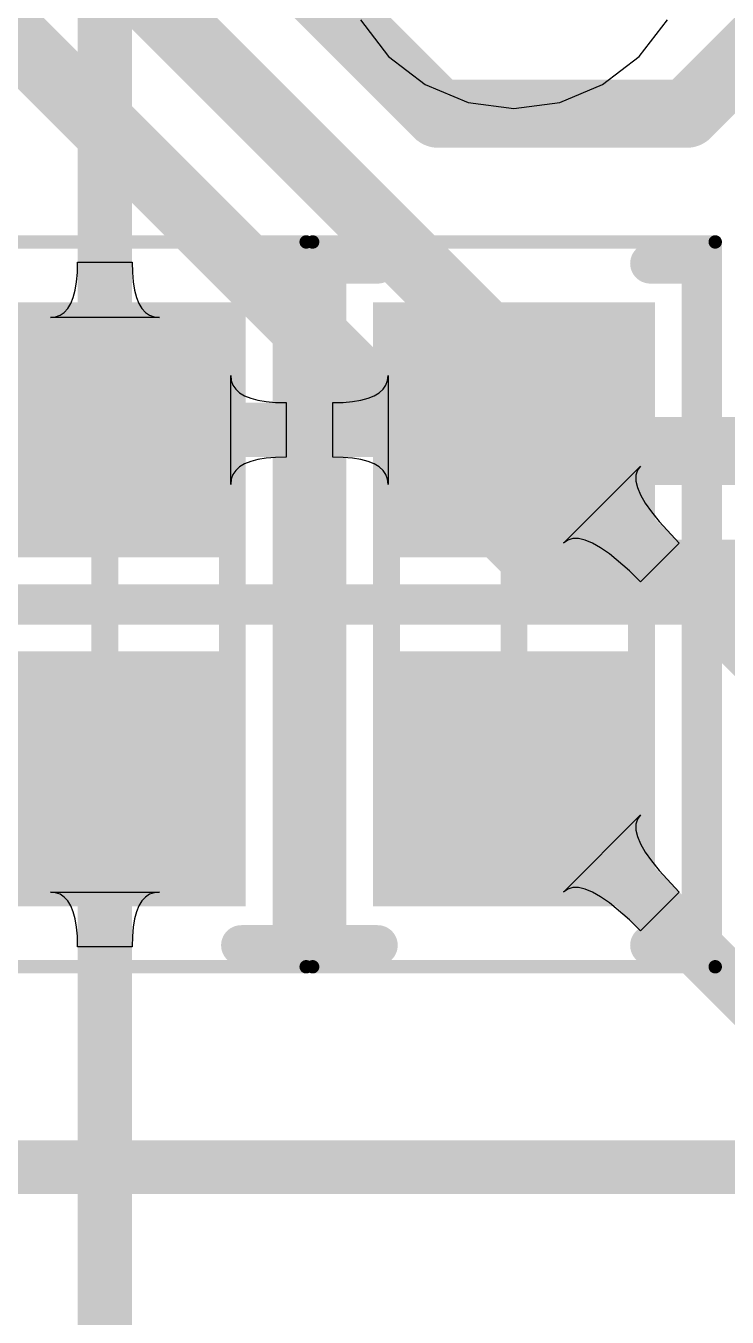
# Model space of a CAD drawing. Header units: inches. Extents: x -0.01 to 3.94, y -0.06 to 4.68.
# Drawn here: x 0.7884 to 0.8913, y 0.5467 to 0.7361 of the extents above; entities that cross this region are included whole.
import ezdxf

# ---------------------------------------------------------------- set-up
doc = ezdxf.new("R2010")
doc.units = ezdxf.units.IN
doc.header["$MEASUREMENT"] = 0
for name, color, linetype in [('Bottom Layer', 5, 'Continuous'), ('Int1 -GND)', 16, 'Continuous'), ('Int2 -PWR)', 76, 'Continuous'), ('Top 3D Body', 56, 'Continuous'), ('Top Courtyard', 56, 'Continuous'), ('Top Layer', 1, 'Continuous'), ('Top Overlay', 2, 'Continuous'), ('Top Paste', 8, 'Continuous'), ('Top Solder', 216, 'Continuous')]:
    doc.layers.add(name, color=color, linetype=linetype)

# ---------------------------------------------------------------- blocks, each defined once
blk = doc.blocks.new('RES_0603_1608_540')
at = {"layer": 'Top Layer'}
for points in [[(-0.0423225, -0.0186998), (-0.0423225, 0.0187018), (-0.008857900000000004, 0.0187018), (-0.008857899999999997, -0.0186998)], [(0.008857500000000003, -0.0186998), (0.008857499999999997, 0.0187018), (0.0423221, 0.0187018), (0.0423221, -0.0186998)]]:
    blk.add_hatch(color=1, dxfattribs=at).paths.add_polyline_path(points)
at = {"layer": 'Top Paste'}
for points in [[(-0.0423225, -0.0186998), (-0.0423225, 0.0187018), (-0.008857900000000004, 0.0187018), (-0.008857899999999997, -0.0186998)], [(0.008857500000000003, -0.0186998), (0.008857499999999997, 0.0187018), (0.0423221, 0.0187018), (0.0423221, -0.0186998)]]:
    blk.add_hatch(color=8, dxfattribs=at).paths.add_polyline_path(points)
at = {"layer": 'Top Solder'}
for points in [[(-0.044291, -0.0206683), (-0.044291, 0.0206703), (-0.006889400000000003, 0.0206703), (-0.006889399999999997, -0.0206683)], [(0.006889000000000003, -0.0206683), (0.006888999999999997, 0.0206703), (0.0442906, 0.0206703), (0.0442906, -0.0206683)]]:
    blk.add_hatch(color=216, dxfattribs=at).paths.add_polyline_path(points)
at = {"layer": 'Top 3D Body'}
for points in [[(0.0344498, 0.018701, 0.003937, 0.003937, 0), (-0.0344482, 0.018701, 0.003937, 0.003937, 0)], [(-0.0344482, -0.018701, 0.003937, 0.003937, 0), (-0.0344482, 0.018701, 0.003937, 0.003937, 0)], [(0.0344498, -0.018701, 0.003937, 0.003937, 0), (0.0344498, 0.018701, 0.003937, 0.003937, 0)], [(0.0344498, -0.018701, 0.003937, 0.003937, 0), (-0.0344482, -0.018701, 0.003937, 0.003937, 0)]]:
    blk.add_lwpolyline(points, format="xyseb", dxfattribs=at)
for points in [[(-0.0354324, 0.018701, 0.0019685, 0.0019685, 1), (-0.033464, 0.018701, 0.0019685, 0.0019685, 1)], [(-0.0354324, 0.018701, 0.0019685, 0.0019685, 1), (-0.033464, 0.018701, 0.0019685, 0.0019685, 1)], [(0.0334656, 0.018701, 0.0019685, 0.0019685, 1), (0.035434, 0.018701, 0.0019685, 0.0019685, 1)], [(0.0334656, 0.018701, 0.0019685, 0.0019685, 1), (0.035434, 0.018701, 0.0019685, 0.0019685, 1)], [(-0.0354324, -0.018701, 0.0019685, 0.0019685, 1), (-0.033464, -0.018701, 0.0019685, 0.0019685, 1)], [(-0.0354324, -0.018701, 0.0019685, 0.0019685, 1), (-0.033464, -0.018701, 0.0019685, 0.0019685, 1)], [(0.0334656, -0.018701, 0.0019685, 0.0019685, 1), (0.035434, -0.018701, 0.0019685, 0.0019685, 1)], [(0.0334656, -0.018701, 0.0019685, 0.0019685, 1), (0.035434, -0.018701, 0.0019685, 0.0019685, 1)]]:
    blk.add_lwpolyline(points, format="xyseb", close=True, dxfattribs=at)
at = {"layer": 'Top Courtyard'}
for points in [[(0.0531498, 0.029527, 0.0019685, 0.0019685, 0), (-0.0531502, 0.029527, 0.0019685, 0.0019685, 0)], [(-0.0531502, -0.029527, 0.0019685, 0.0019685, 0), (-0.0531502, 0.029527, 0.0019685, 0.0019685, 0)], [(0.0531498, -0.029527, 0.0019685, 0.0019685, 0), (0.0531498, 0.029527, 0.0019685, 0.0019685, 0)], [(-2e-07, -0.018701, 0.003937, 0.003937, 0), (-2e-07, 0.018701, 0.003937, 0.003937, 0)], [(0.0186998, 1e-06, 0.003937, 0.003937, 0), (-0.0187002, 1e-06, 0.003937, 0.003937, 0)], [(0.0531498, -0.029527, 0.0019685, 0.0019685, 0), (-0.0531502, -0.029527, 0.0019685, 0.0019685, 0)]]:
    blk.add_lwpolyline(points, format="xyseb", dxfattribs=at)
for points in [[(-0.0536423, 0.029527, 0.0009842, 0.0009842, 1), (-0.0526581, 0.029527, 0.0009842, 0.0009842, 1)], [(-0.0536423, 0.029527, 0.0009842, 0.0009842, 1), (-0.0526581, 0.029527, 0.0009842, 0.0009842, 1)], [(0.0526577, 0.029527, 0.0009842, 0.0009842, 1), (0.0536419, 0.029527, 0.0009842, 0.0009842, 1)], [(0.0526577, 0.029527, 0.0009842, 0.0009842, 1), (0.0536419, 0.029527, 0.0009842, 0.0009842, 1)], [(-0.0009844, 0.018701, 0.0019685, 0.0019685, 1), (0.000984, 0.018701, 0.0019685, 0.0019685, 1)], [(-0.0196844, 1e-06, 0.0019685, 0.0019685, 1), (-0.017716, 1e-06, 0.0019685, 0.0019685, 1)], [(0.0177156, 1e-06, 0.0019685, 0.0019685, 1), (0.019684, 1e-06, 0.0019685, 0.0019685, 1)], [(-0.0009844, -0.018701, 0.0019685, 0.0019685, 1), (0.000984, -0.018701, 0.0019685, 0.0019685, 1)], [(-0.0536423, -0.029527, 0.0009842, 0.0009842, 1), (-0.0526581, -0.029527, 0.0009842, 0.0009842, 1)], [(-0.0536423, -0.029527, 0.0009842, 0.0009842, 1), (-0.0526581, -0.029527, 0.0009842, 0.0009842, 1)], [(0.0526577, -0.029527, 0.0009842, 0.0009842, 1), (0.0536419, -0.029527, 0.0009842, 0.0009842, 1)], [(0.0526577, -0.029527, 0.0009842, 0.0009842, 1), (0.0536419, -0.029527, 0.0009842, 0.0009842, 1)]]:
    blk.add_lwpolyline(points, format="xyseb", close=True, dxfattribs=at)
at = {"layer": 'Top Overlay'}
for points in [[(0.0499998, 0.027559, 0.0059055, 0.0059055, 0), (-0.0500002, 0.027559, 0.0059055, 0.0059055, 0)], [(-0.0500002, 0.020001, 0.0059055, 0.0059055, 0), (-0.0500002, 0.027559, 0.0059055, 0.0059055, 0)], [(-2e-07, -0.027559, 0.0059055, 0.0059055, 0), (-2e-07, 0.027559, 0.0059055, 0.0059055, 0)], [(0.0499998, 0.020001, 0.0059055, 0.0059055, 0), (0.0499998, 0.027559, 0.0059055, 0.0059055, 0)], [(-0.0500002, -0.027559, 0.0059055, 0.0059055, 0), (-0.0500002, -0.019999, 0.0059055, 0.0059055, 0)], [(0.0499998, -0.027559, 0.0059055, 0.0059055, 0), (0.0499998, -0.019999, 0.0059055, 0.0059055, 0)], [(0.0499998, -0.027559, 0.0059055, 0.0059055, 0), (-0.0500002, -0.027559, 0.0059055, 0.0059055, 0)]]:
    blk.add_lwpolyline(points, format="xyseb", dxfattribs=at)
for points in [[(-0.0514766, 0.027559, 0.0029527, 0.0029527, 1), (-0.0485238, 0.027559, 0.0029527, 0.0029527, 1)], [(-0.0514766, 0.027559, 0.0029527, 0.0029527, 1), (-0.0485238, 0.027559, 0.0029527, 0.0029527, 1)], [(-0.0014766, 0.027559, 0.0029527, 0.0029527, 1), (0.0014762, 0.027559, 0.0029527, 0.0029527, 1)], [(0.0485234, 0.027559, 0.0029527, 0.0029527, 1), (0.0514762, 0.027559, 0.0029527, 0.0029527, 1)], [(0.0485234, 0.027559, 0.0029527, 0.0029527, 1), (0.0514762, 0.027559, 0.0029527, 0.0029527, 1)], [(-0.0514766, 0.020001, 0.0029527, 0.0029527, 1), (-0.0485238, 0.020001, 0.0029527, 0.0029527, 1)], [(0.0485234, 0.020001, 0.0029527, 0.0029527, 1), (0.0514762, 0.020001, 0.0029527, 0.0029527, 1)], [(-0.0514766, -0.019999, 0.0029527, 0.0029527, 1), (-0.0485238, -0.019999, 0.0029527, 0.0029527, 1)], [(0.0485234, -0.019999, 0.0029527, 0.0029527, 1), (0.0514762, -0.019999, 0.0029527, 0.0029527, 1)], [(-0.0514766, -0.027559, 0.0029527, 0.0029527, 1), (-0.0485238, -0.027559, 0.0029527, 0.0029527, 1)], [(-0.0514766, -0.027559, 0.0029527, 0.0029527, 1), (-0.0485238, -0.027559, 0.0029527, 0.0029527, 1)], [(-0.0014766, -0.027559, 0.0029527, 0.0029527, 1), (0.0014762, -0.027559, 0.0029527, 0.0029527, 1)], [(0.0485234, -0.027559, 0.0029527, 0.0029527, 1), (0.0514762, -0.027559, 0.0029527, 0.0029527, 1)], [(0.0485234, -0.027559, 0.0029527, 0.0029527, 1), (0.0514762, -0.027559, 0.0029527, 0.0029527, 1)]]:
    blk.add_lwpolyline(points, format="xyseb", close=True, dxfattribs=at)
blk = doc.blocks.new('RES_0603_1608_543')
at = {"layer": 'Top Layer'}
for points in [[(-0.0423224, -0.0186989), (-0.0423224, 0.0187027), (-0.008857800000000002, 0.0187027), (-0.008857799999999997, -0.0186989)], [(0.008857600000000004, -0.0186989), (0.008857599999999997, 0.0187027), (0.0423222, 0.0187027), (0.0423222, -0.0186989)]]:
    blk.add_hatch(color=1, dxfattribs=at).paths.add_polyline_path(points)
at = {"layer": 'Top Paste'}
for points in [[(-0.0423224, -0.0186989), (-0.0423224, 0.0187027), (-0.008857800000000002, 0.0187027), (-0.008857799999999997, -0.0186989)], [(0.008857600000000004, -0.0186989), (0.008857599999999997, 0.0187027), (0.0423222, 0.0187027), (0.0423222, -0.0186989)]]:
    blk.add_hatch(color=8, dxfattribs=at).paths.add_polyline_path(points)
at = {"layer": 'Top Solder'}
for points in [[(-0.0442909, -0.0206674), (-0.0442909, 0.0206712), (-0.006889300000000003, 0.0206712), (-0.006889299999999998, -0.0206674)], [(0.006889100000000003, -0.0206674), (0.006889099999999997, 0.0206712), (0.0442907, 0.0206712), (0.0442907, -0.0206674)]]:
    blk.add_hatch(color=216, dxfattribs=at).paths.add_polyline_path(points)
at = {"layer": 'Top 3D Body'}
for points in [[(0.0344499, 0.0187019, 0.003937, 0.003937, 0), (-0.0344481, 0.0187019, 0.003937, 0.003937, 0)], [(-0.0344481, -0.0187001, 0.003937, 0.003937, 0), (-0.0344481, 0.0187019, 0.003937, 0.003937, 0)], [(0.0344499, -0.0187001, 0.003937, 0.003937, 0), (0.0344499, 0.0187019, 0.003937, 0.003937, 0)], [(0.0344499, -0.0187001, 0.003937, 0.003937, 0), (-0.0344481, -0.0187001, 0.003937, 0.003937, 0)]]:
    blk.add_lwpolyline(points, format="xyseb", dxfattribs=at)
for points in [[(-0.0354323, 0.0187019, 0.0019685, 0.0019685, 1), (-0.0334639, 0.0187019, 0.0019685, 0.0019685, 1)], [(-0.0354323, 0.0187019, 0.0019685, 0.0019685, 1), (-0.0334639, 0.0187019, 0.0019685, 0.0019685, 1)], [(0.0334657, 0.0187019, 0.0019685, 0.0019685, 1), (0.0354341, 0.0187019, 0.0019685, 0.0019685, 1)], [(0.0334657, 0.0187019, 0.0019685, 0.0019685, 1), (0.0354341, 0.0187019, 0.0019685, 0.0019685, 1)], [(-0.0354323, -0.0187001, 0.0019685, 0.0019685, 1), (-0.0334639, -0.0187001, 0.0019685, 0.0019685, 1)], [(-0.0354323, -0.0187001, 0.0019685, 0.0019685, 1), (-0.0334639, -0.0187001, 0.0019685, 0.0019685, 1)], [(0.0334657, -0.0187001, 0.0019685, 0.0019685, 1), (0.0354341, -0.0187001, 0.0019685, 0.0019685, 1)], [(0.0334657, -0.0187001, 0.0019685, 0.0019685, 1), (0.0354341, -0.0187001, 0.0019685, 0.0019685, 1)]]:
    blk.add_lwpolyline(points, format="xyseb", close=True, dxfattribs=at)
at = {"layer": 'Top Courtyard'}
for points in [[(0.0531499, 0.0295279, 0.0019685, 0.0019685, 0), (-0.0531501, 0.0295279, 0.0019685, 0.0019685, 0)], [(-0.0531501, -0.0295261, 0.0019685, 0.0019685, 0), (-0.0531501, 0.0295279, 0.0019685, 0.0019685, 0)], [(0.0531499, -0.0295261, 0.0019685, 0.0019685, 0), (0.0531499, 0.0295279, 0.0019685, 0.0019685, 0)], [(-1e-07, -0.0187001, 0.003937, 0.003937, 0), (-1e-07, 0.0187019, 0.003937, 0.003937, 0)], [(0.0186999, 1.9e-06, 0.003937, 0.003937, 0), (-0.0187001, 1.9e-06, 0.003937, 0.003937, 0)], [(0.0531499, -0.0295261, 0.0019685, 0.0019685, 0), (-0.0531501, -0.0295261, 0.0019685, 0.0019685, 0)]]:
    blk.add_lwpolyline(points, format="xyseb", dxfattribs=at)
for points in [[(-0.0536422, 0.0295279, 0.0009842, 0.0009842, 1), (-0.052658, 0.0295279, 0.0009842, 0.0009842, 1)], [(-0.0536422, 0.0295279, 0.0009842, 0.0009842, 1), (-0.052658, 0.0295279, 0.0009842, 0.0009842, 1)], [(0.0526578, 0.0295279, 0.0009842, 0.0009842, 1), (0.053642, 0.0295279, 0.0009842, 0.0009842, 1)], [(0.0526578, 0.0295279, 0.0009842, 0.0009842, 1), (0.053642, 0.0295279, 0.0009842, 0.0009842, 1)], [(-0.0009843, 0.0187019, 0.0019685, 0.0019685, 1), (0.0009841, 0.0187019, 0.0019685, 0.0019685, 1)], [(-0.0196843, 1.9e-06, 0.0019685, 0.0019685, 1), (-0.0177159, 1.9e-06, 0.0019685, 0.0019685, 1)], [(0.0177157, 1.9e-06, 0.0019685, 0.0019685, 1), (0.0196841, 1.9e-06, 0.0019685, 0.0019685, 1)], [(-0.0009843, -0.0187001, 0.0019685, 0.0019685, 1), (0.0009841, -0.0187001, 0.0019685, 0.0019685, 1)], [(-0.0536422, -0.0295261, 0.0009842, 0.0009842, 1), (-0.052658, -0.0295261, 0.0009842, 0.0009842, 1)], [(-0.0536422, -0.0295261, 0.0009842, 0.0009842, 1), (-0.052658, -0.0295261, 0.0009842, 0.0009842, 1)], [(0.0526578, -0.0295261, 0.0009842, 0.0009842, 1), (0.053642, -0.0295261, 0.0009842, 0.0009842, 1)], [(0.0526578, -0.0295261, 0.0009842, 0.0009842, 1), (0.053642, -0.0295261, 0.0009842, 0.0009842, 1)]]:
    blk.add_lwpolyline(points, format="xyseb", close=True, dxfattribs=at)
at = {"layer": 'Top Overlay'}
for points in [[(0.0499999, 0.0275599, 0.0059055, 0.0059055, 0), (-0.0500001, 0.0275599, 0.0059055, 0.0059055, 0)], [(-0.0500001, 0.0200019, 0.0059055, 0.0059055, 0), (-0.0500001, 0.0275599, 0.0059055, 0.0059055, 0)], [(-1e-07, -0.0275581, 0.0059055, 0.0059055, 0), (-1e-07, 0.0275599, 0.0059055, 0.0059055, 0)], [(0.0499999, 0.0200019, 0.0059055, 0.0059055, 0), (0.0499999, 0.0275599, 0.0059055, 0.0059055, 0)], [(-0.0500001, -0.0275581, 0.0059055, 0.0059055, 0), (-0.0500001, -0.0199981, 0.0059055, 0.0059055, 0)], [(0.0499999, -0.0275581, 0.0059055, 0.0059055, 0), (0.0499999, -0.0199981, 0.0059055, 0.0059055, 0)], [(0.0499999, -0.0275581, 0.0059055, 0.0059055, 0), (-0.0500001, -0.0275581, 0.0059055, 0.0059055, 0)]]:
    blk.add_lwpolyline(points, format="xyseb", dxfattribs=at)
for points in [[(-0.0514765, 0.0275599, 0.0029527, 0.0029527, 1), (-0.0485237, 0.0275599, 0.0029527, 0.0029527, 1)], [(-0.0514765, 0.0275599, 0.0029527, 0.0029527, 1), (-0.0485237, 0.0275599, 0.0029527, 0.0029527, 1)], [(-0.0014765, 0.0275599, 0.0029527, 0.0029527, 1), (0.0014763, 0.0275599, 0.0029527, 0.0029527, 1)], [(0.0485235, 0.0275599, 0.0029527, 0.0029527, 1), (0.0514763, 0.0275599, 0.0029527, 0.0029527, 1)], [(0.0485235, 0.0275599, 0.0029527, 0.0029527, 1), (0.0514763, 0.0275599, 0.0029527, 0.0029527, 1)], [(-0.0514765, 0.0200019, 0.0029527, 0.0029527, 1), (-0.0485237, 0.0200019, 0.0029527, 0.0029527, 1)], [(0.0485235, 0.0200019, 0.0029527, 0.0029527, 1), (0.0514763, 0.0200019, 0.0029527, 0.0029527, 1)], [(-0.0514765, -0.0199981, 0.0029527, 0.0029527, 1), (-0.0485237, -0.0199981, 0.0029527, 0.0029527, 1)], [(0.0485235, -0.0199981, 0.0029527, 0.0029527, 1), (0.0514763, -0.0199981, 0.0029527, 0.0029527, 1)], [(-0.0514765, -0.0275581, 0.0029527, 0.0029527, 1), (-0.0485237, -0.0275581, 0.0029527, 0.0029527, 1)], [(-0.0514765, -0.0275581, 0.0029527, 0.0029527, 1), (-0.0485237, -0.0275581, 0.0029527, 0.0029527, 1)], [(-0.0014765, -0.0275581, 0.0029527, 0.0029527, 1), (0.0014763, -0.0275581, 0.0029527, 0.0029527, 1)], [(0.0485235, -0.0275581, 0.0029527, 0.0029527, 1), (0.0514763, -0.0275581, 0.0029527, 0.0029527, 1)], [(0.0485235, -0.0275581, 0.0029527, 0.0029527, 1), (0.0514763, -0.0275581, 0.0029527, 0.0029527, 1)]]:
    blk.add_lwpolyline(points, format="xyseb", close=True, dxfattribs=at)
blk = doc.blocks.new('66D8AC91_DC10_42D3_BF25_693004815827_555')
at = {"layer": 'Top Overlay'}
blk.add_lwpolyline([(-0.6249997, 0.1749993, 0.007874, 0.007874, 0), (0.6250003, 0.1749993, 0.007874, 0.007874, 0)], format="xyseb", dxfattribs=at)

msp = doc.modelspace()

# ---------------------------------------------------------------- linework, layer by layer
at = {"layer": 'Bottom Layer'}
for points in [[(0.8064547, 0.7402175, 0.01, 0.01, 0), (0.8064547, 0.7835453, 0.01, 0.01, 0)], [(0.7444367, 0.7767797, 0.01, 0.01, 0), (0.8654537, 0.6557627, 0.01, 0.01, 0)], [(0.8244547, 0.7476733, 0.01, 0.01, 0), (0.8489076, 0.7232204, 0.01, 0.01, 0)], [(0.8853484, 0.7232204, 0.01, 0.01, 0), (0.9089076, 0.7467796, 0.01, 0.01, 0)], [(0.8064547, 0.7402175, 0.01, 0.01, 0), (0.8729095, 0.6737627, 0.01, 0.01, 0)], [(0.8489076, 0.7232204, 0.01, 0.01, 0), (0.8853484, 0.7232204, 0.01, 0.01, 0)], [(0.8729095, 0.6737627, 0.01, 0.01, 0), (2.4016349, 0.6737627, 0.01, 0.01, 0)], [(0.8654537, 0.6557627, 0.01, 0.01, 0), (2.4536385, 0.6557627, 0.01, 0.01, 0)]]:
    msp.add_lwpolyline(points, format="xyseb", dxfattribs=at)
for points in [[(0.8039547, 0.7402175, 0.005, 0.005, 1), (0.8089547, 0.7402175, 0.005, 0.005, 1)], [(0.8039547, 0.7402175, 0.005, 0.005, 1), (0.8089547, 0.7402175, 0.005, 0.005, 1)], [(0.8464076, 0.7232204, 0.005, 0.005, 1), (0.8514076, 0.7232204, 0.005, 0.005, 1)], [(0.8464076, 0.7232204, 0.005, 0.005, 1), (0.8514076, 0.7232204, 0.005, 0.005, 1)], [(0.8828484, 0.7232204, 0.005, 0.005, 1), (0.8878484, 0.7232204, 0.005, 0.005, 1)], [(0.8828484, 0.7232204, 0.005, 0.005, 1), (0.8878484, 0.7232204, 0.005, 0.005, 1)], [(0.8704095, 0.6737627, 0.005, 0.005, 1), (0.8754095, 0.6737627, 0.005, 0.005, 1)], [(0.8704095, 0.6737627, 0.005, 0.005, 1), (0.8754095, 0.6737627, 0.005, 0.005, 1)], [(0.8629537, 0.6557627, 0.005, 0.005, 1), (0.8679537, 0.6557627, 0.005, 0.005, 1)], [(0.8629537, 0.6557627, 0.005, 0.005, 1), (0.8679537, 0.6557627, 0.005, 0.005, 1)]]:
    msp.add_lwpolyline(points, format="xyseb", close=True, dxfattribs=at)
at = {"layer": 'Int1 -GND)'}
for p, q in [((0.8374816, 0.736999), (0.8416138, 0.7316138)), ((0.8783862, 0.7316138), (0.8825184, 0.736999)), ((0.8416138, 0.7316138), (0.846999, 0.7274816)), ((0.873001, 0.7274816), (0.8783862, 0.7316138)), ((0.846999, 0.7274816), (0.8532702, 0.724884)), ((0.8667298, 0.724884), (0.873001, 0.7274816)), ((0.8532702, 0.724884), (0.86, 0.723998)), ((0.86, 0.723998), (0.8667298, 0.724884))]:
    msp.add_line(p, q, dxfattribs=at)
at = {"layer": 'Int2 -PWR)'}
for p, q in [((0.8374816, 0.736999), (0.8416138, 0.7316138)), ((0.8783862, 0.7316138), (0.8825184, 0.736999)), ((0.8416138, 0.7316138), (0.846999, 0.7274816)), ((0.873001, 0.7274816), (0.8783862, 0.7316138)), ((0.846999, 0.7274816), (0.8532702, 0.724884)), ((0.8667298, 0.724884), (0.873001, 0.7274816)), ((0.8532702, 0.724884), (0.86, 0.723998)), ((0.86, 0.723998), (0.8667298, 0.724884))]:
    msp.add_line(p, q, dxfattribs=at)
at = {"layer": 'Top Layer'}
for p, q in [((0.7959601, 0.6999195), (0.7960001, 0.7014623)), ((0.7960001, 0.7014623), (0.8040001, 0.7014623)), ((0.8040001, 0.7014623), (0.8040401, 0.6999195)), ((0.7958401, 0.6985391), (0.7959601, 0.6999195)), ((0.8040401, 0.6999195), (0.8041601, 0.6985391)), ((0.7953601, 0.6962655), (0.7956401, 0.6973211)), ((0.7956401, 0.6973211), (0.7958401, 0.6985391)), ((0.8041601, 0.6985391), (0.8043601, 0.6973211)), ((0.8043601, 0.6973211), (0.8046401, 0.6962655)), ((0.7945601, 0.6946415), (0.7950001, 0.6953723)), ((0.7950001, 0.6953723), (0.7953601, 0.6962655)), ((0.8046401, 0.6962655), (0.8050001, 0.6953723)), ((0.8050001, 0.6953723), (0.8054401, 0.6946415)), ((0.7920001, 0.6933423), (0.7927601, 0.6934235)), ((0.8080001, 0.6933423), (0.7920001, 0.6933423)), ((0.7927601, 0.6934235), (0.7934401, 0.6936671)), ((0.7934401, 0.6936671), (0.7940401, 0.6940731)), ((0.7940401, 0.6940731), (0.7945601, 0.6946415)), ((0.8054401, 0.6946415), (0.8059601, 0.6940731)), ((0.8059601, 0.6940731), (0.8065601, 0.6936671)), ((0.8065601, 0.6936671), (0.8072401, 0.6934235)), ((0.8072401, 0.6934235), (0.8080001, 0.6933423)), ((0.8184618, 0.66885), (0.8184618, 0.68485)), ((0.8184618, 0.68485), (0.818543, 0.68409)), ((0.818543, 0.68409), (0.8187866, 0.68341)), ((0.8412163, 0.68341), (0.8414599, 0.68409)), ((0.8414599, 0.68409), (0.8415411, 0.68485)), ((0.8415411, 0.68485), (0.8415411, 0.66885)), ((0.8187866, 0.68341), (0.8191926, 0.68281)), ((0.8191926, 0.68281), (0.819761, 0.68229)), ((0.819761, 0.68229), (0.8204918, 0.68185)), ((0.8204918, 0.68185), (0.821385, 0.68149)), ((0.8386179, 0.68149), (0.8395111, 0.68185)), ((0.8395111, 0.68185), (0.8402419, 0.68229)), ((0.8402419, 0.68229), (0.8408103, 0.68281)), ((0.8408103, 0.68281), (0.8412163, 0.68341)), ((0.821385, 0.68149), (0.8224406, 0.68121)), ((0.8224406, 0.68121), (0.8236586, 0.68101)), ((0.8236586, 0.68101), (0.825039, 0.68089)), ((0.825039, 0.68089), (0.8265818, 0.68085)), ((0.8265818, 0.68085), (0.8265818, 0.67285)), ((0.8334211, 0.68085), (0.8349639, 0.68089)), ((0.8334211, 0.67285), (0.8334211, 0.68085)), ((0.8349639, 0.68089), (0.8363443, 0.68101)), ((0.8363443, 0.68101), (0.8375623, 0.68121)), ((0.8375623, 0.68121), (0.8386179, 0.68149)), ((0.8224406, 0.67249), (0.821385, 0.67221)), ((0.8236586, 0.67269), (0.8224406, 0.67249)), ((0.825039, 0.67281), (0.8236586, 0.67269)), ((0.8265818, 0.67285), (0.825039, 0.67281)), ((0.8349639, 0.67281), (0.8334211, 0.67285)), ((0.8363443, 0.67269), (0.8349639, 0.67281)), ((0.8375623, 0.67249), (0.8363443, 0.67269)), ((0.8386179, 0.67221), (0.8375623, 0.67249)), ((0.8191926, 0.67089), (0.8187866, 0.67029)), ((0.819761, 0.67141), (0.8191926, 0.67089)), ((0.8204918, 0.67185), (0.819761, 0.67141)), ((0.821385, 0.67221), (0.8204918, 0.67185)), ((0.8395111, 0.67185), (0.8386179, 0.67221)), ((0.8402419, 0.67141), (0.8395111, 0.67185)), ((0.8408103, 0.67089), (0.8402419, 0.67141)), ((0.8412163, 0.67029), (0.8408103, 0.67089)), ((0.867269, 0.6602376), (0.8785827, 0.6715513)), ((0.8781302, 0.6709291), (0.8779039, 0.6701937)), ((0.8785827, 0.6715513), (0.8781302, 0.6709291)), ((0.818543, 0.66961), (0.8184618, 0.66885)), ((0.8187866, 0.67029), (0.818543, 0.66961)), ((0.8414599, 0.66961), (0.8412163, 0.67029)), ((0.8415411, 0.66885), (0.8414599, 0.66961)), ((0.8779039, 0.6701937), (0.8779039, 0.6693451)), ((0.8779039, 0.6693451), (0.8781302, 0.6683835)), ((0.8781302, 0.6683835), (0.8785827, 0.6673087)), ((0.8785827, 0.6673087), (0.8792615, 0.6661207)), ((0.8792615, 0.6661207), (0.8801666, 0.6648197)), ((0.8801666, 0.6648197), (0.881298, 0.6634054)), ((0.881298, 0.6634054), (0.8842396, 0.6602376)), ((0.8678912, 0.6606901), (0.867269, 0.6602376)), ((0.8686266, 0.6609164), (0.8678912, 0.6606901)), ((0.8694752, 0.6609164), (0.8686266, 0.6609164)), ((0.8704368, 0.6606901), (0.8694752, 0.6609164)), ((0.8715116, 0.6602376), (0.8704368, 0.6606901)), ((0.8726996, 0.6595588), (0.8715116, 0.6602376)), ((0.8740006, 0.6586537), (0.8726996, 0.6595588)), ((0.8842396, 0.6602376), (0.8785827, 0.6545807)), ((0.8769422, 0.6561647), (0.8740006, 0.6586537)), ((0.8785827, 0.6545807), (0.8769422, 0.6561647)), ((0.867269, 0.6090576), (0.8785827, 0.6203713)), ((0.8781302, 0.6197491), (0.8779039, 0.6190137)), ((0.8785827, 0.6203713), (0.8781302, 0.6197491)), ((0.8779039, 0.6190137), (0.8779039, 0.6181651)), ((0.8779039, 0.6181651), (0.8781302, 0.6172035)), ((0.8781302, 0.6172035), (0.8785827, 0.6161287)), ((0.8785827, 0.6161287), (0.8792615, 0.6149407)), ((0.8792615, 0.6149407), (0.8801666, 0.6136397)), ((0.8801666, 0.6136397), (0.881298, 0.6122254)), ((0.881298, 0.6122254), (0.8842396, 0.6090576)), ((0.792761, 0.6089777), (0.792001, 0.6090577)), ((0.792001, 0.6090577), (0.808001, 0.6090577)), ((0.793441, 0.6087377), (0.792761, 0.6089777)), ((0.794041, 0.6083377), (0.793441, 0.6087377)), ((0.794561, 0.6077777), (0.794041, 0.6083377)), ((0.805961, 0.6083377), (0.805441, 0.6077777)), ((0.806561, 0.6087377), (0.805961, 0.6083377)), ((0.807241, 0.6089777), (0.806561, 0.6087377)), ((0.808001, 0.6090577), (0.807241, 0.6089777)), ((0.8678912, 0.6095101), (0.867269, 0.6090576)), ((0.8686266, 0.6097364), (0.8678912, 0.6095101)), ((0.8694752, 0.6097364), (0.8686266, 0.6097364)), ((0.8704368, 0.6095101), (0.8694752, 0.6097364)), ((0.8715116, 0.6090576), (0.8704368, 0.6095101)), ((0.8726996, 0.6083788), (0.8715116, 0.6090576)), ((0.8740006, 0.6074737), (0.8726996, 0.6083788)), ((0.8842396, 0.6090576), (0.8785827, 0.6034007)), ((0.795001, 0.6070577), (0.794561, 0.6077777)), ((0.795361, 0.6061777), (0.795001, 0.6070577)), ((0.795641, 0.6051377), (0.795361, 0.6061777)), ((0.804641, 0.6061777), (0.804361, 0.6051377)), ((0.805001, 0.6070577), (0.804641, 0.6061777)), ((0.805441, 0.6077777), (0.805001, 0.6070577)), ((0.8769422, 0.6049847), (0.8740006, 0.6074737)), ((0.795841, 0.6039377), (0.795641, 0.6051377)), ((0.804361, 0.6051377), (0.804161, 0.6039377)), ((0.8785827, 0.6034007), (0.8769422, 0.6049847)), ((0.795961, 0.6025777), (0.795841, 0.6039377)), ((0.796001, 0.6010577), (0.795961, 0.6025777)), ((0.804041, 0.6025777), (0.804001, 0.6010577)), ((0.804161, 0.6039377), (0.804041, 0.6025777)), ((0.804001, 0.6010577), (0.796001, 0.6010577))]:
    msp.add_line(p, q, dxfattribs=at)
for points in [[(0.8000001, 0.6768509, 0.008, 0.008, 0), (0.8000001, 0.8056699, 0.008, 0.008, 0)], [(0.8000001, 0.6768509, 0.008, 0.008, 0), (0.800001, 0.67685, 0.008, 0.008, 0)], [(0.800001, 0.67685, 0.008, 0.008, 0), (0.8600018, 0.67685, 0.008, 0.008, 0)], [(0.8600018, 0.67685, 0.008, 0.008, 0), (0.8600019, 0.6768499, 0.008, 0.008, 0)], [(0.8600019, 0.6768499, 0.008, 0.008, 0), (0.8619704, 0.6768499, 0.008, 0.008, 0)], [(0.8619704, 0.6768499, 0.008, 0.008, 0), (0.9112456, 0.6275747, 0.008, 0.008, 0)], [(0.740001, 0.6256688, 0.008, 0.008, 0), (0.7999998, 0.6256688, 0.008, 0.008, 0)], [(0.7999998, 0.6256688, 0.008, 0.008, 0), (0.800001, 0.62567, 0.008, 0.008, 0)], [(0.800001, 0.5338276, 0.008, 0.008, 0), (0.800001, 0.62567, 0.008, 0.008, 0)], [(0.8600019, 0.6256699, 0.008, 0.008, 0), (0.8619704, 0.6256699, 0.008, 0.008, 0)], [(0.8619704, 0.6256699, 0.008, 0.008, 0), (0.9166882, 0.5709521, 0.008, 0.008, 0)]]:
    msp.add_lwpolyline(points, format="xyseb", dxfattribs=at)
for points in [[(0.7980001, 0.6768509, 0.004, 0.004, 1), (0.8020001, 0.6768509, 0.004, 0.004, 1)], [(0.7980001, 0.6768509, 0.004, 0.004, 1), (0.8020001, 0.6768509, 0.004, 0.004, 1)], [(0.798001, 0.67685, 0.004, 0.004, 1), (0.802001, 0.67685, 0.004, 0.004, 1)], [(0.798001, 0.67685, 0.004, 0.004, 1), (0.802001, 0.67685, 0.004, 0.004, 1)], [(0.8580018, 0.67685, 0.004, 0.004, 1), (0.8620018, 0.67685, 0.004, 0.004, 1)], [(0.8580018, 0.67685, 0.004, 0.004, 1), (0.8620018, 0.67685, 0.004, 0.004, 1)], [(0.8580019, 0.6768499, 0.004, 0.004, 1), (0.8620019, 0.6768499, 0.004, 0.004, 1)], [(0.8580019, 0.6768499, 0.004, 0.004, 1), (0.8620019, 0.6768499, 0.004, 0.004, 1)], [(0.8599704, 0.6768499, 0.004, 0.004, 1), (0.8639704, 0.6768499, 0.004, 0.004, 1)], [(0.8599704, 0.6768499, 0.004, 0.004, 1), (0.8639704, 0.6768499, 0.004, 0.004, 1)], [(0.7979998, 0.6256688, 0.004, 0.004, 1), (0.8019998, 0.6256688, 0.004, 0.004, 1)], [(0.7979998, 0.6256688, 0.004, 0.004, 1), (0.8019998, 0.6256688, 0.004, 0.004, 1)], [(0.798001, 0.62567, 0.004, 0.004, 1), (0.802001, 0.62567, 0.004, 0.004, 1)], [(0.798001, 0.62567, 0.004, 0.004, 1), (0.802001, 0.62567, 0.004, 0.004, 1)], [(0.8580019, 0.6256699, 0.004, 0.004, 1), (0.8620019, 0.6256699, 0.004, 0.004, 1)], [(0.8599704, 0.6256699, 0.004, 0.004, 1), (0.8639704, 0.6256699, 0.004, 0.004, 1)], [(0.8599704, 0.6256699, 0.004, 0.004, 1), (0.8639704, 0.6256699, 0.004, 0.004, 1)]]:
    msp.add_lwpolyline(points, format="xyseb", close=True, dxfattribs=at)

# ---------------------------------------------------------------- block references
for name, p, rotation in [('RES_0603_1608_540', (0.8, 0.6512598), 270), ('RES_0603_1608_543', (0.86, 0.6512598), 270), ('66D8AC91_DC10_42D3_BF25_693004815827_555', (0.7480315, 0.3937008), 360)]:
    msp.add_blockref(name, p, dxfattribs=dict(rotation=rotation))

doc.saveas('drawing.dxf')
